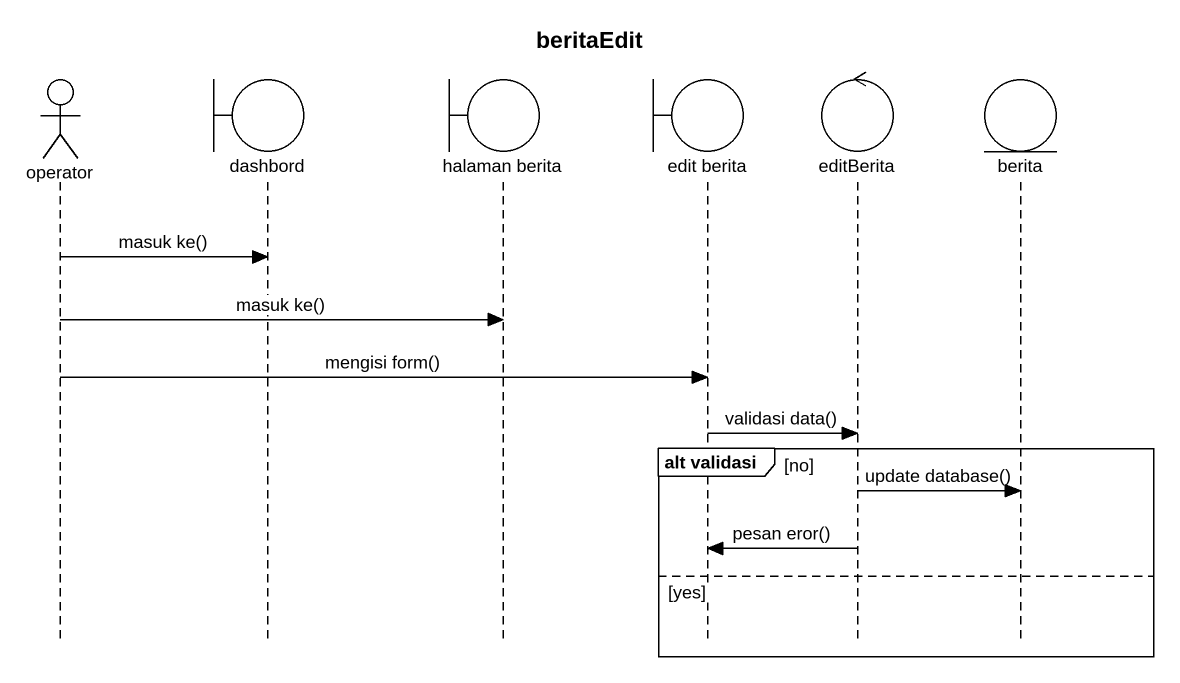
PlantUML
@startuml
title beritaEdit
hide footbox
actor operator
boundary dashbord
boundary "halaman berita" as halaman_berita
boundary "edit berita" as edit_berita
control editBerita
entity berita

operator -> dashbord : masuk ke()
operator -> halaman_berita : masuk ke()
operator -> edit_berita : mengisi form()
edit_berita -> editBerita : validasi data()
group alt validasi [no]
  editBerita -> berita : update database()
  editBerita -> edit_berita : pesan eror()
else yes
end
@enduml
